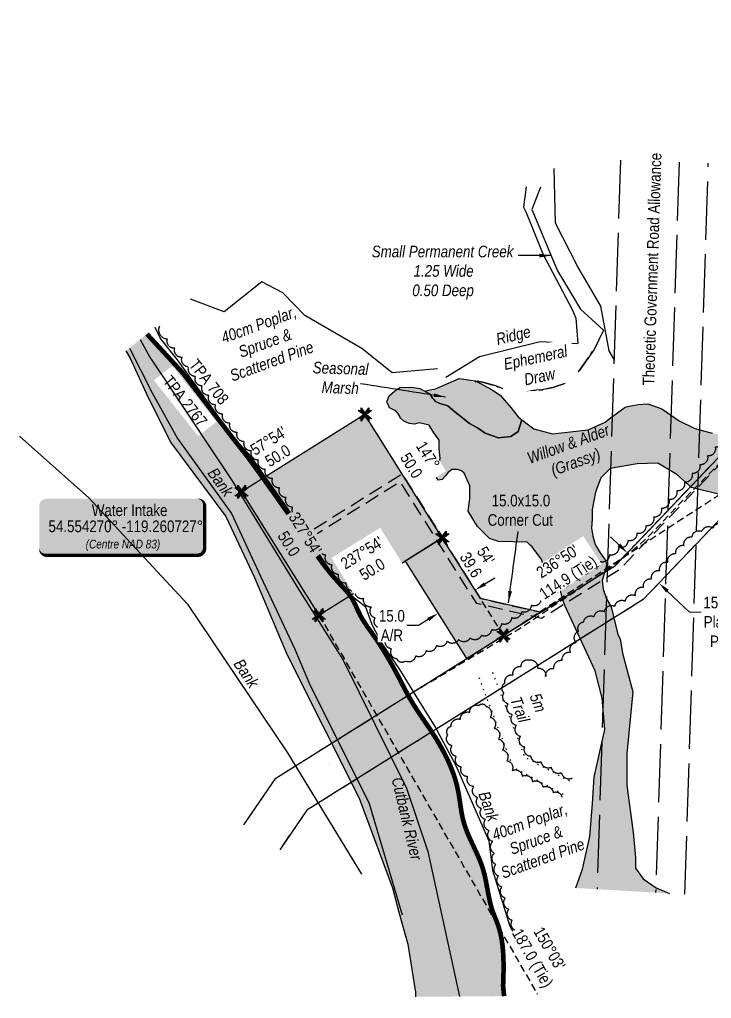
# Model space of a CAD drawing. Extents: x 352980 to 356331, y 6047220 to 6049169.
# Drawn here: x 355153 to 355747, y 6047333 to 6048173 of the extents above; entities that cross this region are included whole.
import ezdxf
from ezdxf.enums import TextEntityAlignment as Align

# ---------------------------------------------------------------- set-up
doc = ezdxf.new("R2010")
doc.units = 0
doc.header["$LTSCALE"] = 5
doc.header["$PDSIZE"] = 0.5
for name, pattern in [('0', [1, 1, 0]), ('CENTERLINEX3', [5, 2.5, -1, 0.5, -1]), ('foc-ACCESSROAD', [3.75, 2.5, -1.25]), ('foc-TIELINE', [1.875, 1.25, -0.625]), ('foc-TOPO', [1, 0.2, -0.8]), ('foc-TOPO-ephemeral', [6.25, 3.125, -0.625, 0.625, -0.625, 0.625, -0.625]), ('foc-TRAV', [1.875, 1.25, -0.625]), ('foc-UNSURVEYED', [12.5, 10, -2.5]), ('PHANTOM', [63.5, 31.75, -6.35, 6.35, -6.35, 6.35, -6.35]), ('UG_PIPE', [1.875, 1.25, -0.625])]:
    doc.linetypes.add(name, pattern=pattern)
doc.layers.get('Defpoints').update_dxf_attribs({"color": 9})
for name, color, linetype in [('AS-PIPE-UG', 44, 'UG_PIPE'), ('C-AR', 13, 'foc-ACCESSROAD'), ('C-RW', 13, 'Continuous'), ('CG-NOTES', 7, 'Continuous'), ('L-BD', 7, 'Continuous'), ('L-BD1', 253, 'Continuous'), ('L-MON', 1, 'Continuous'), ('L-ROAD-T', 7, 'Continuous'), ('L-TIE', 7, 'foc-TIELINE'), ('L-USEC', 7, 'foc-UNSURVEYED'), ('P-PROPOSED', 10, 'Continuous'), ('P-PROPOSED-H', 21, 'Continuous'), ('P-TRAV', 4, 'foc-TRAV'), ('P-TXT', 4, 'Continuous'), ('T-BUSH', 110, '0'), ('T-BUSH-T', 110, 'Continuous'), ('T-CREEK', 160, 'Continuous'), ('T-DRAW', 143, 'foc-TOPO-ephemeral'), ('T-GENERAL', 48, 'foc-TOPO'), ('T-SLOPE', 48, 'Continuous'), ('T-WATER', 160, 'Continuous'), ('T-WATER-H', 133, 'Continuous'), ('T-WATER-T', 170, 'Continuous'), ('WETLAND', 143, 'Continuous'), ('WETLAND-T', 146, 'Continuous')]:
    doc.layers.add(name, color=color, linetype=linetype)
doc.layers.add('AS-TRAPPER BOUNDARY', color=7, linetype='CENTERLINEX3', true_color=0xb85c00, transparency=0.6)
doc.layers.add('AS-TRAPPER-T', color=7, linetype='Continuous', true_color=0xc26100)
doc.layers.add('C-RW-T', color=13, linetype='Continuous', lineweight=9)
doc.layers.add('T-TEXT', color=48, linetype='Continuous', lineweight=18)
doc.layers.add('WETLAND - FEN', color=43, linetype='PHANTOM', transparency=0.6)
doc.layers.add('WETLAND - SWAMP', color=8, linetype='PHANTOM', transparency=0.6)
doc.styles.add('240', font='ARIALN.TTF', dxfattribs={"height": 30})
doc.styles.add('80', font='ARIALN.TTF', dxfattribs={"height": 10})
doc.styles.add('80CG', font='ARIALN.TTF', dxfattribs={"height": 10})
doc.styles.add('80L', font='ARIALN.TTF', dxfattribs={"height": 10})
doc.styles.add('foc-LtypeFont', font='ARIALN.TTF', dxfattribs={"height": 7.35})
doc.linetypes.add('foc-TOPO-flowdirection-NOLINE', pattern='A,0,[">",foc-LtypeFont,S=0.3,R=0,X=0,Y=-0.945],-20,[">",foc-LtypeFont,S=0.3,R=0,X=0,Y=-0.945],0', length=20)
doc.dimstyles.new('Compass 5 000', dxfattribs={"dimscale": 5, "dimtxt": 9, "dimasz": 2, "dimexe": 0.2, "dimexo": 0.0625, "dimgap": 0.5, "dimtad": 0, "dimtih": 1, "dimtoh": 1, "dimzin": 0, "dimdsep": 46, "dimtxsty": '80CG', "dimcen": 0.1, "dimse1": 1, "dimse2": 1, "dimclrd": 256, "dimclrt": 256, "dimaunit": 1, "dimadec": 4, "dimazin": 0, "dimtfac": 0.06, "dimtofl": 0, "dimtmove": 0, "dimatfit": 1, "dimfxl": 0.2, "dimtolj": 1, "dimtzin": 0, "dimlwd": -1, "dimarcsym": 0})

# ---------------------------------------------------------------- blocks, each defined once
blk = doc.blocks.new('TEMP')
h = blk.add_hatch(color=255)
h.dxf.hatch_style = 1
h.paths.add_polyline_path([(0, 0.25), (-0.67, 1.15), (-0.67, 0.67), (-1.15, 0.67), (-0.25, 0), (-1.15, -0.67), (-0.67, -0.67), (-0.67, -1.15), (0, -0.25), (0.67, -1.15), (0.67, -0.67), (1.15, -0.67), (0.25, 0), (1.15, 0.67), (0.67, 0.67), (0.67, 1.15)])
h.paths.add_polyline_path([(0.57, 0.85), (0.57, 0.57), (0.85, 0.57), (0.08, 0), (0.85, -0.57), (0.57, -0.57), (0.57, -0.85), (0, -0.08), (-0.57, -0.85), (-0.57, -0.57), (-0.85, -0.57), (-0.08, 0), (-0.85, 0.57), (-0.57, 0.57), (-0.57, 0.85), (0, 0.08)], flags=16)
h = blk.add_hatch(color=1)
h.dxf.hatch_style = 1
h.paths.add_polyline_path([(0, 0.08), (-0.57, 0.85), (-0.57, 0.57), (-0.85, 0.57), (-0.08, 0), (-0.85, -0.57), (-0.57, -0.57), (-0.57, -0.85), (0, -0.08), (0.57, -0.85), (0.57, -0.57), (0.85, -0.57), (0.08, 0), (0.85, 0.57), (0.57, 0.57), (0.57, 0.85)])
at = {"color": 1}
for p, q in [((-0.08, 0), (0.08, 0)), ((0, 0.08), (0, -0.08))]:
    blk.add_line(p, q, dxfattribs=at)
at = {"color": 255, "flags": 128}
blk.add_lwpolyline([(-0.25, 0), (-1.15, 0.67), (-0.67, 0.67), (-0.67, 1.15), (0, 0.25), (0.67, 1.15), (0.67, 0.67), (1.15, 0.67), (0.25, 0), (1.15, -0.67), (0.67, -0.67), (0.67, -1.15), (0, -0.25), (-0.67, -1.15), (-0.67, -0.67), (-1.15, -0.67)], close=True, dxfattribs=at)
at = {"color": 1, "flags": 128}
blk.add_lwpolyline([(-0.08, 0), (-0.85, 0.57), (-0.57, 0.57), (-0.57, 0.85), (0, 0.08), (0.57, 0.85), (0.57, 0.57), (0.85, 0.57), (0.08, 0), (0.85, -0.57), (0.57, -0.57), (0.57, -0.85), (0, -0.08), (-0.57, -0.85), (-0.57, -0.57), (-0.85, -0.57)], close=True, dxfattribs=at)
blk = doc.blocks.new('Center_Coords')
h = blk.add_hatch(color=255)
edge = h.paths.add_edge_path()
edge.add_line((-63.58, -23.92), (66.42, -23.92))
edge.add_arc((66.42, -17.92), 6, 270, 360)
edge.add_line((72.42, -17.92), (72.42, 18.58))
edge.add_arc((66.42, 18.58), 6, 0, 90)
edge.add_line((66.42, 24.58), (-63.58, 24.58))
edge.add_arc((-63.58, 18.58), 6, 90, 180)
edge.add_line((-69.58, 18.58), (-69.58, -17.92))
edge.add_arc((-63.58, -17.92), 6, 180, 270)
at = {"color": 14, "flags": 128}
blk.add_lwpolyline([(-63.58, -23.92, 3, 3, 0), (66.42, -23.92, 3, 3, 0.414214), (72.42, -17.92, 3, 3, 0), (72.42, 18.58, 3, 0, 0.414214), (66.42, 24.58, 0, 0, 0), (-63.58, 24.58, 0, 0, 0.414214), (-69.58, 18.58, 0, 0, 0), (-69.58, -17.92, 0, 3, 0.414214)], format="xyseb", close=True, dxfattribs=at)
at = {"color": 14, "insert": (-36.45, -10.56), "char_height": 7.5, "attachment_point": 1, "style": '80L'}
blk.add_mtext_dynamic_manual_height_columns('\\pi6.7688;{\\fArial Narrow|b0|i1|c0|p34;(Centre NAD 83)}', width=76.2848, gutter_width=45, heights=[0], dxfattribs=at)
at = {"color": 14, "style": '80'}
for tag, p in [('ENTER_TEXT_001', (-24.42, 9.75)), ('ENTER_COORDS_001', (-61.63, -4.05))]:
    blk.add_attdef(tag, p, '', height=10, dxfattribs=at)
blk = doc.blocks.new('*D451')
at = {"layer": 'C-RW-T', "transparency": 16777216}
for p, q in [((355667.91, 6047722.12), (355660.67, 6047729.03)), ((355709.48, 6047682.42), (355728.58, 6047664.19)), ((355728.58, 6047664.19), (355738.58, 6047664.19))]:
    blk.add_line(p, q, dxfattribs=at)
for points in [[(355669.06, 6047723.33), (355666.76, 6047720.92), (355675.14, 6047715.22)], [(355710.64, 6047683.63), (355708.33, 6047681.22), (355702.25, 6047689.33)]]:
    blk.add_solid(points, dxfattribs=at)
at = {"layer": 'Defpoints', "color": 0, "transparency": 16777216}
for p in [(355684.65, 6047725.17), (355711.76, 6047699.28), (355702.25, 6047689.33)]:
    blk.add_point(p, dxfattribs=at)
at = {"layer": 'C-RW-T', "transparency": 16777216, "insert": (355777.66, 6047664.19), "char_height": 10, "attachment_point": 5, "style": '80CG'}
blk.add_mtext('\\A1;CNRL\\P15.00 P/L R/W\\PPlan 972 0902\\PPLA 960075', dxfattribs=at)
blk = doc.blocks.new('*D484')
at = {"layer": 'Defpoints', "color": 0, "transparency": 16777216}
for p in [(355544.9, 6047682.62), (355512.74, 6047663.34), (355513.14, 6047662.71)]:
    blk.add_point(p, dxfattribs=at)
at = {"layer": 'P-TXT', "transparency": 16777216}
for p, q in [((355552.97, 6047688.57), (355561.44, 6047693.88)), ((355504.27, 6047658.03), (355495.8, 6047652.71)), ((355495.8, 6047652.71), (355485.8, 6047652.71))]:
    blk.add_line(p, q, dxfattribs=at)
for points in [[(355552.09, 6047689.98), (355553.86, 6047687.16), (355544.5, 6047683.26)], [(355503.38, 6047659.44), (355505.16, 6047656.62), (355512.74, 6047663.34)]]:
    blk.add_solid(points, dxfattribs=at)
at = {"layer": 'P-TXT', "transparency": 16777216, "insert": (355473.05, 6047652.71), "char_height": 10, "attachment_point": 5, "style": '80CG', "bg_fill": 3, "box_fill_scale": 1.1, "bg_fill_color": 256, "bg_fill_true_color": 13158600, "bg_fill_transparency": 0}
blk.add_mtext('\\A1;15.0\\PA/R', dxfattribs=at)

msp = doc.modelspace()

# ---------------------------------------------------------------- hatches: boundary and pattern name
at = {"layer": 'P-PROPOSED-H'}
h = msp.add_hatch(color=256, dxfattribs=at)
h.dxf.hatch_style = 1
h.paths.add_polyline_path([(355344.04, 6047767.624), (355410.454, 6047661.727), (355516.351, 6047728.142), (355449.936, 6047834.038)])
h = msp.add_hatch(color=256, dxfattribs=at)
h.dxf.hatch_style = 1
h.paths.add_polyline_path([(355484.592, 6047708.224), (355537.169, 6047624.392), (355600.687, 6047664.226), (355549.01, 6047676.068), (355516.351, 6047728.142)])
at = {"layer": 'T-WATER-H'}
h = msp.add_hatch(color=256, dxfattribs=at)
h.dxf.hatch_style = 1
h.paths.add_polyline_path([(355493.426, 6047333.971), (355569.272, 6047334.559), (355568.452, 6047343.138), (355568.65, 6047349.053), (355568.798, 6047354.956), (355568.849, 6047360.834), (355568.752, 6047366.675), (355568.458, 6047372.467), (355567.918, 6047378.197), (355567.083, 6047383.853), (355565.905, 6047389.423), (355564.333, 6047394.895), (355562.325, 6047400.257), (355560.137, 6047405.583), (355558.319, 6047411.028), (355556.904, 6047416.598), (355555.748, 6047422.248), (355554.709, 6047427.934), (355553.642, 6047433.612), (355552.405, 6047439.238), (355550.854, 6047444.766), (355548.907, 6047450.172), (355546.659, 6047455.484), (355544.233, 6047460.738), (355539.919, 6047469.839), (355537.122, 6047476.525), (355535.218, 6047481.919), (355533.743, 6047487.437), (355532.646, 6047493.068), (355531.764, 6047498.765), (355530.928, 6047504.482), (355529.97, 6047510.173), (355528.734, 6047515.795), (355527.181, 6047521.333), (355525.336, 6047526.786), (355523.226, 6047532.155), (355520.876, 6047537.442), (355518.313, 6047542.646), (355515.564, 6047547.768), (355512.654, 6047552.81), (355509.611, 6047557.771), (355506.46, 6047562.652), (355503.229, 6047567.457), (355499.964, 6047572.213), (355494.625, 6047580.029), (355490.522, 6047586.616), (355487.654, 6047591.588), (355484.911, 6047596.641), (355482.242, 6047601.744), (355479.598, 6047606.866), (355476.928, 6047611.975), (355474.193, 6047617.044), (355471.378, 6047622.066), (355468.477, 6047627.037), (355465.484, 6047631.951), (355462.39, 6047636.804), (355459.189, 6047641.592), (355455.876, 6047646.31), (355450.115, 6047654.343), (355446.313, 6047660.683), (355443.774, 6047665.861), (355441.389, 6047671.12), (355438.694, 6047676.171), (355435.356, 6047680.803), (355431.549, 6047685.135), (355425.135, 6047691.953), (355419.963, 6047698.072), (355416.37, 6047702.575), (355412.89, 6047707.159), (355409.503, 6047711.809), (355406.188, 6047716.509), (355402.924, 6047721.246), (355399.691, 6047726.004), (355396.467, 6047730.77), (355393.234, 6047735.529), (355389.981, 6047740.275), (355386.711, 6047745.009), (355383.425, 6047749.732), (355380.124, 6047754.444), (355376.81, 6047759.147), (355373.484, 6047763.842), (355370.148, 6047768.53), (355366.803, 6047773.212), (355363.45, 6047777.889), (355360.092, 6047782.562), (355356.73, 6047787.231), (355353.364, 6047791.899), (355349.975, 6047796.568), (355335.592, 6047814.86), (355293.327, 6047869.948), (355262.75, 6047903.152), (355244.694, 6047888.676), (355248.277, 6047882.435), (355262.077, 6047852.4), (355282.957, 6047810.17), (355330.415, 6047746.42), (355355.15, 6047694.14), (355382.955, 6047628.16), (355445.077, 6047504.58), (355473.437, 6047427.5), (355479.095, 6047406.585), (355486.865, 6047379.101), (355493.29, 6047337.687)])
at = {"layer": 'WETLAND - FEN'}
h = msp.add_hatch(color=256, dxfattribs=at)
h.dxf.hatch_style = 1
h.paths.add_polyline_path([(355505.919, 6047851.561), (355501.076, 6047854.13), (355504.417, 6047854.897), (355510.393, 6047855.963), (355530.852, 6047864.933), (355544.931, 6047862.991), (355559.011, 6047855.223), (355566.293, 6047850.368), (355575.032, 6047840.172), (355581.344, 6047831.919), (355584.524, 6047829.534), (355581.341, 6047819.318), (355575.232, 6047815.245), (355564.643, 6047814.023), (355553.222, 6047818.135), (355546.433, 6047822.481), (355539.629, 6047826.365), (355533.767, 6047831.052), (355527.14, 6047836.228), (355521.342, 6047841.192), (355520.265, 6047841.885), (355514.259, 6047843.386), (355510.589, 6047845.221), (355509.052, 6047846.951), (355507.92, 6047848.224)])
at = {"layer": 'WETLAND - SWAMP'}
h = msp.add_hatch(color=256, dxfattribs=at)
h.dxf.hatch_style = 1
h.paths.add_polyline_path([(355630.989, 6047427.409), (355636.593, 6047443.521), (355642.868, 6047471.74), (355645.231, 6047500.103), (355646.559, 6047522.677), (355655.734, 6047563.478), (355653.661, 6047590.428), (355647.442, 6047613.924), (355621.704, 6047669.381), (355619.608, 6047675.667), (355615.476, 6047692.429), (355611.079, 6047699.064), (355603.216, 6047701.868), (355601.619, 6047709.248), (355593.516, 6047720.267), (355591.75, 6047721.764), (355589.277, 6047724.353), (355564.428, 6047724.955), (355556.971, 6047727.44), (355546.407, 6047738.005), (355538.639, 6047751.055), (355539.882, 6047761.93), (355539.882, 6047772.805), (355535.195, 6047783.768), (355532.94, 6047785.533), (355529.48, 6047786.686), (355524.538, 6047786.851), (355521.087, 6047783.824), (355518.936, 6047781.414), (355516.135, 6047778.284), (355513.005, 6047777.625), (355511.357, 6047779.602), (355510.698, 6047783.556), (355512.181, 6047787.51), (355513.499, 6047791.629), (355514.458, 6047796.515), (355513.663, 6047804.472), (355513.715, 6047811.984), (355509.017, 6047818.444), (355505.043, 6047824.833), (355496.399, 6047826.827), (355492.347, 6047825.793), (355488.014, 6047826.241), (355483.164, 6047828.35), (355480.212, 6047831.302), (355480.03, 6047831.656), (355478.208, 6047835.204), (355476.139, 6047837.367), (355475.691, 6047837.57), (355470.879, 6047839.754), (355469.55, 6047843.106), (355469.105, 6047843.853), (355468.853, 6047844.858), (355470.651, 6047850.028), (355475.371, 6047854.074), (355479.867, 6047857.22), (355489.981, 6047857.67), (355496.949, 6047856.321), (355505.918, 6047851.561), (355507.92, 6047848.225), (355509.051, 6047846.952), (355510.589, 6047845.222), (355514.259, 6047843.387), (355520.264, 6047841.886), (355521.342, 6047841.193), (355527.139, 6047836.229), (355533.767, 6047831.053), (355539.628, 6047826.365), (355546.432, 6047822.482), (355553.221, 6047818.136), (355564.643, 6047814.024), (355575.232, 6047815.246), (355581.341, 6047819.318), (355584.523, 6047829.534), (355594.937, 6047821.724), (355610.959, 6047817.354), (355641.545, 6047820.753), (355656.11, 6047827.55), (355660.691, 6047831.166), (355665.926, 6047834.906), (355673.419, 6047840.26), (355676.759, 6047841.262), (355684.401, 6047842.611), (355692.717, 6047843.285), (355704.854, 6047839.014), (355719.689, 6047828.675), (355733.174, 6047822.157), (355748.009, 6047818.111), (355762.874, 6047814.72), (355778.706, 6047814.835), (355781.06, 6047814.851), (355781.36, 6047814.854), (355781.199, 6047814.609), (355787.68, 6047803.275), (355781.043, 6047790.185), (355776.367, 6047784.771), (355776.11, 6047776.791), (355776.625, 6047771.642), (355779.593, 6047765.932), (355778.751, 6047758.798), (355760.278, 6047763.813), (355730.278, 6047771.341), (355717.728, 6047782.585), (355701.402, 6047792.335), (355683.489, 6047791.654), (355660.361, 6047787.8), (355652.425, 6047779.637), (355647.89, 6047767.393), (355644.943, 6047752.428), (355644.943, 6047744.265), (355644.489, 6047736.329), (355645.623, 6047729.527), (355647.437, 6047722.497), (355651.745, 6047715.242), (355656.053, 6047709.346), (355657.531, 6047705.283), (355657.053, 6047703.647), (355653.545, 6047691.623), (355654.269, 6047683.946), (355657.351, 6047675.822), (355661.386, 6047668.828), (355667.133, 6047644.988), (355668.956, 6047641.392), (355671, 6047629.13), (355679.917, 6047595.838), (355674.65, 6047542.808), (355674.65, 6047515.764), (355680.093, 6047474.982), (355682.036, 6047453.62), (355682.036, 6047444.298), (355688.638, 6047435.365), (355699.902, 6047427.597), (355711.397, 6047422.743)])

# ---------------------------------------------------------------- linework, layer by layer
at = {"layer": 'AS-PIPE-UG', "flags": 128}
msp.add_lwpolyline([(355902.552, 6048103.338), (355918.85, 6048090.408), (355929.62, 6048080.19), (355936.652, 6048068.505), (355937.597, 6048061.158), (355936.912, 6048053.99), (355934.22, 6048043.9), (355931.165, 6048035.83), (355928.58, 6048028.28), (355923.397, 6048017.608), (355906.707, 6047984.153), (355876.712, 6047930.403), (355866.25, 6047914.035), (355854.227, 6047896.98), (355835.23, 6047874.208), (355787.792, 6047826.305), (355768.937, 6047806.618), (355729.87, 6047767.568), (355694.202, 6047730.168), (355683.017, 6047719.93), (355672.207, 6047711.128), (355658.742, 6047701.16), (355584.35, 6047650.94), (355497.407, 6047599.013)], dxfattribs=at)
at = {"layer": 'AS-TRAPPER BOUNDARY', "const_width": 3.999, "flags": 128}
msp.add_lwpolyline([(355569.339, 6047334.56), (355568.52, 6047343.133), (355568.717, 6047349.048), (355568.866, 6047354.951), (355568.916, 6047360.829), (355568.819, 6047366.67), (355568.525, 6047372.462), (355567.986, 6047378.192), (355567.151, 6047383.848), (355565.972, 6047389.418), (355564.4, 6047394.89), (355562.392, 6047400.252), (355560.204, 6047405.578), (355558.386, 6047411.023), (355556.971, 6047416.593), (355555.816, 6047422.243), (355554.776, 6047427.929), (355553.71, 6047433.607), (355552.473, 6047439.233), (355550.921, 6047444.761), (355548.975, 6047450.167), (355546.727, 6047455.479), (355544.301, 6047460.733), (355541.82, 6047465.966), (355539.408, 6047471.216), (355537.189, 6047476.52), (355535.286, 6047481.914), (355533.81, 6047487.432), (355532.714, 6047493.063), (355531.832, 6047498.76), (355530.995, 6047504.477), (355530.037, 6047510.168), (355528.802, 6047515.79), (355527.249, 6047521.328), (355525.404, 6047526.781), (355523.293, 6047532.15), (355520.944, 6047537.437), (355518.381, 6047542.641), (355515.631, 6047547.763), (355512.722, 6047552.805), (355509.678, 6047557.766), (355506.527, 6047562.647), (355503.296, 6047567.452), (355500.031, 6047572.208), (355496.788, 6047576.957), (355493.622, 6047581.744), (355490.59, 6047586.611), (355487.722, 6047591.583), (355484.978, 6047596.636), (355482.309, 6047601.739), (355479.665, 6047606.861), (355476.996, 6047611.97), (355474.26, 6047617.039), (355471.446, 6047622.061), (355468.545, 6047627.032), (355465.551, 6047631.946), (355462.457, 6047636.799), (355459.256, 6047641.587), (355455.943, 6047646.305), (355452.581, 6047650.993), (355449.336, 6047655.749), (355446.381, 6047660.678), (355443.842, 6047665.856), (355441.456, 6047671.115), (355438.762, 6047676.166), (355435.423, 6047680.798), (355431.616, 6047685.13), (355427.639, 6047689.358), (355423.757, 6047693.658), (355420.031, 6047698.067), (355416.438, 6047702.57), (355412.958, 6047707.154), (355409.571, 6047711.804), (355409.063, 6047712.524)], dxfattribs=at)
at = {"layer": 'C-AR', "flags": 128}
for points in [[(355836.05, 6048173.229), (355914.868, 6048117.701), (355948.287, 6048094.158), (355957.445, 6048089.854), (355855.77, 6047897.149), (355668.1, 6047700.606), (355601.587, 6047658.892), (355545.875, 6047671.658), (355480.237, 6047776.317), (355408.853, 6047731.548)], [(355406.198, 6047735.782), (355481.816, 6047783.207), (355549.01, 6047676.068), (355600.684, 6047664.227), (355664.915, 6047704.51), (355851.674, 6047900.098), (355950.58, 6048087.556), (355945.765, 6048089.819), (355911.989, 6048113.614), (355832.99, 6048169.269)], [(355345.904, 6047481.569), (355373.513, 6047521.756), (355657.959, 6047700.145), (355664.915, 6047704.51), (355735.937, 6047778.89), (355851.674, 6047900.098), (355942.407, 6048072.067), (355976.372, 6048056.104), (355882.395, 6047877.984), (355734.135, 6047722.72), (355688.797, 6047675.237), (355656.511, 6047654.987), (355400.014, 6047494.122), (355376.739, 6047460.246)]]:
    msp.add_lwpolyline(points, dxfattribs=at)
at = {"layer": 'C-RW', "flags": 128}
for points in [[(355345.904, 6047481.569), (355373.513, 6047521.756), (355657.959, 6047700.145), (355664.915, 6047704.51), (355735.937, 6047778.89), (355851.674, 6047900.098), (355942.407, 6048072.067), (355936.939, 6048074.64), (355902.941, 6048090.618), (355892.318, 6048095.611), (355819.712, 6048152.086)], [(356303.675, 6047910.286), (356272.853, 6047916.75), (355976.372, 6048056.104), (355882.395, 6047877.984), (355734.135, 6047722.72), (355688.797, 6047675.237), (355656.511, 6047654.987), (355400.014, 6047494.122), (355376.739, 6047460.246)]]:
    msp.add_lwpolyline(points, dxfattribs=at)
at = {"layer": 'L-TIE', "flags": 128}
for points in [[(355568.927, 6047644.31), (355809.248, 6047801.382)], [(355410.454, 6047661.727), (355597.947, 6047336.164)]]:
    msp.add_lwpolyline(points, dxfattribs=at)
at = {"layer": 'L-USEC', "flags": 128}
for points in [[(355669.257, 6048052.466), (355649.179, 6047426.354)], [(355719.529, 6048050.774), (355699.411, 6047423.439)], [(355724.491, 6047421.984), (355744.629, 6048049.929)]]:
    msp.add_lwpolyline(points, dxfattribs=at)
at = {"layer": 'P-PROPOSED', "flags": 128}
for points in [[(355344.04, 6047767.624), (355410.454, 6047661.727), (355516.351, 6047728.142), (355449.936, 6047834.038)], [(355484.592, 6047708.224), (355537.169, 6047624.392), (355600.687, 6047664.226), (355549.01, 6047676.068), (355516.351, 6047728.142)]]:
    msp.add_lwpolyline(points, close=True, dxfattribs=at)
at = {"layer": 'P-TRAV', "flags": 128}
msp.add_lwpolyline([(355568.927, 6047644.31), (355549.01, 6047676.068)], dxfattribs=at)
at = {"layer": 'T-BUSH', "flags": 128}
for points in [[(355836.645, 6048119.346, -0.5205671), (355845.444, 6048114.599, -0.5205671), (355854.244, 6048109.851, -0.5205671), (355862.683, 6048109.804, -0.5205671), (355870.968, 6048109.517, -0.5205671), (355879.497, 6048104.299, -0.5205671), (355887.837, 6048099.057, -0.5205671), (355880.878, 6048091.949, -0.5205671), (355887.355, 6048084.332, -0.5205671), (355893.833, 6048076.716, -0.5205671), (355900.31, 6048069.099, -0.5205671), (355905.849, 6048060.955, -0.5205671), (355908.99, 6048051.462, -0.5205671), (355912.131, 6048041.97, -0.5205671), (355909.445, 6048032.925, -0.5205671), (355904.89, 6048024.024, -0.5205671), (355900.335, 6048015.124, -0.5205671), (355895.78, 6048006.223, -0.5205671), (355891.225, 6047997.322, -0.5205671), (355886.67, 6047988.421, -0.5205671), (355882.115, 6047979.521, -0.5205671), (355877.695, 6047970.552, -0.5205671), (355873.284, 6047961.579, -0.5205671), (355868.872, 6047952.606, -0.5205671), (355864.461, 6047943.633, -0.5205671), (355860.05, 6047934.66, -0.5205671), (355855.639, 6047925.687, -0.5205671), (355851.227, 6047916.714, -0.5205671), (355845.288, 6047908.715, -0.5205671), (355839.022, 6047900.923, -0.5205671), (355832.755, 6047893.132, -0.5205671), (355826.489, 6047885.341, -0.5205671), (355820.222, 6047877.55, -0.5205671), (355813.955, 6047869.759, -0.5205671), (355807.48, 6047862.157, -0.5205671), (355800.33, 6047855.168, -0.5205671), (355793.18, 6047848.178, -0.5205671), (355786.031, 6047841.188, -0.5205671), (355778.881, 6047834.199, -0.5205671), (355771.732, 6047827.209, -0.5205671), (355764.582, 6047820.219, -0.5205671), (355757.432, 6047813.229, -0.5205671), (355750.579, 6047805.959, -0.5205671), (355743.968, 6047798.457, -0.5205671), (355737.358, 6047790.955, -0.5205671), (355730.748, 6047783.454, -0.5205671), (355724.137, 6047775.952, -0.5205671), (355717.527, 6047768.45, -0.5205671), (355710.917, 6047760.948, -0.5205671), (355704.306, 6047753.447, -0.5205671), (355697.696, 6047745.945, -0.5205671), (355691.086, 6047738.443, -0.5205671), (355683.439, 6047732.042, -0.5205671), (355675.553, 6047725.895, -0.5205671), (355667.667, 6047719.748, -0.5205671), (355659.781, 6047713.601, -0.5205671), (355651.768, 6047707.635, -0.5205671), (355643.331, 6047702.27, -0.5205671), (355634.893, 6047696.906, -0.5205671), (355626.455, 6047691.542, -0.5205671), (355618.017, 6047686.177, -0.5205671), (355609.579, 6047680.813, -0.5205671), (355601.142, 6047675.449, -0.5205671), (355592.704, 6047670.084, -0.5205671), (355584.266, 6047664.72, -0.5205671), (355575.786, 6047659.425, -0.5205671), (355567.154, 6047654.379, -0.5205671), (355558.522, 6047649.334, -0.5205671), (355549.89, 6047644.288, -0.5205671), (355540.254, 6047642.15, -0.5205671), (355530.347, 6047640.799, -0.5205671), (355520.44, 6047639.448, -0.5205671), (355511.274, 6047635.709, -0.5205671), (355502.342, 6047631.216, -0.5205671), (355493.41, 6047626.722, -0.5205671), (355484.478, 6047622.229, -0.5205671), (355477.512, 6047624.063, -0.5205671), (355472.698, 6047632.826, -0.5205671), (355467.884, 6047641.59, -0.5205671), (355462.963, 6047650.291, -0.5205671), (355458.699, 6047659.263, -0.5205671), (355455.486, 6047668.732, -0.5205671), (355448.869, 6047675.924, -0.5205671), (355441.346, 6047682.509, -0.5205671), (355433.922, 6047689.203, -0.5205671), (355427.336, 6047696.663, -0.5205671), (355421.667, 6047704.899, -0.5205671), (355416.258, 6047713.307, -0.1366503), (355413.135, 6047714.29, -0.1366503)], [(355627.672, 6047521.587, -0.5205671), (355618.863, 6047526.314, -0.5205671), (355610.054, 6047531.04, -0.5205671), (355601.245, 6047535.766, -0.5205671), (355592.436, 6047540.493, -0.5205671), (355587.031, 6047548.208, -0.5205671), (355583.481, 6047557.553, -0.5205671), (355579.931, 6047566.898, -0.5205671), (355576.381, 6047576.243, -0.5205671), (355572.831, 6047585.589, -0.5205671), (355569.282, 6047594.934, -0.5205671), (355570.078, 6047603.372, -0.5205671), (355577.071, 6047610.515, -0.5205671), (355584.064, 6047617.659, -0.5205671), (355591.059, 6047623.154, -0.5205671), (355598.074, 6047616.031, -0.5205671), (355605.088, 6047608.909, -0.5205671), (355612.203, 6047615.848, -0.5205671), (355619.319, 6047622.87, -0.5205671), (355626.435, 6047629.891, -0.5205671), (355631.3, 6047638.125, -0.5205671), (355633.247, 6047647.93, -0.5205671), (355637.653, 6047655.862, -0.5205671), (355646.591, 6047660.34, -0.5205671), (355655.528, 6047664.818, -0.5205671), (355664.466, 6047669.297, -0.5205671), (355673.403, 6047673.775, -0.5205671), (355682.101, 6047678.58, -0.5205671), (355689.054, 6047685.763, -0.5205671), (355696.007, 6047692.945, -0.5205671), (355702.96, 6047700.128, -0.5205671), (355709.913, 6047707.311, -0.5205671), (355716.866, 6047714.493, -0.5205671), (355723.819, 6047721.676, -0.5205671), (355730.772, 6047728.859, -0.5205671), (355739.093, 6047733.735, -0.5205671), (355748.73, 6047736.395, -0.5205671), (355758.017, 6047739.545, -0.5205671), (355763.684, 6047747.78, -0.5205671), (355769.352, 6047756.015, -0.5205671), (355775.02, 6047764.25, -0.5205671), (355780.687, 6047772.485, -0.5205671), (355786.355, 6047780.72, -0.5205671), (355792.255, 6047788.778, -0.5205671), (355798.653, 6047796.46, -0.5205671), (355805.05, 6047804.141, -0.5205671), (355811.448, 6047811.822, -0.5205671), (355817.846, 6047819.503, -0.5205671), (355824.244, 6047827.185, -0.5205671), (355830.642, 6047834.866, -0.5205671), (355837.04, 6047842.547, -0.5205671), (355843.438, 6047850.228, -0.5205671), (355849.835, 6047857.91, -0.5205671), (355856.233, 6047865.591, -0.5205671), (355862.631, 6047873.272, -0.5205671), (355869.035, 6047880.949, -0.5205671), (355875.497, 6047888.576, -0.5205671), (355881.96, 6047896.203, -0.5205671), (355888.422, 6047903.83, -0.5205671), (355894.885, 6047911.457, -0.5205671), (355901.347, 6047919.084, -0.5205671), (355907.607, 6047926.845, -0.5205671), (355912.109, 6047935.771, -0.5205671), (355916.611, 6047944.696, -0.5205671), (355921.152, 6047953.601, -0.5205671), (355926.143, 6047962.262, -0.5205671), (355931.134, 6047970.924, -0.5205671), (355936.125, 6047979.586, -0.5205671), (355941.116, 6047988.247, -0.5205671), (355946.108, 6047996.909, -0.5205671), (355951.099, 6048005.57, -0.5205671), (355956.09, 6048014.232, -0.5205671), (355961.081, 6048022.893, -0.5205671), (355966.627, 6048031.182, -0.5205671), (355972.963, 6048038.671, -0.5205671), (355982.96, 6048038.73, -0.5205671), (355992.956, 6048038.789, -0.5205671), (356002.934, 6048038.729, -0.5205671), (356012.424, 6048035.586, -0.5205671), (356021.913, 6048032.442, -0.5205671), (356031.321, 6048029.097, -0.5205671), (356040.293, 6048024.69, -0.5205671), (356049.266, 6048020.283, -0.5205671), (356058.239, 6048015.876, -0.5205671), (356067.212, 6048011.469, -0.5205671), (356076.185, 6048007.062, -0.5205671), (356085.158, 6048002.655, -0.5205671), (356094.131, 6047998.248, -0.5205671), (356103.104, 6047993.841, -0.5205671), (356112.076, 6047989.434, -0.5205671), (356121.049, 6047985.027, -0.5205671), (356130.022, 6047980.62, -0.5205671), (356138.995, 6047976.213, -0.5205671), (356147.968, 6047971.806, -0.5205671), (356156.941, 6047967.399, -0.5205671), (356165.914, 6047962.992, -0.5205671), (356174.887, 6047958.584, -0.5205671), (356183.859, 6047954.177, -0.5205671), (356192.832, 6047949.77, -0.5205671), (356201.805, 6047945.363, -0.5205671), (356210.778, 6047940.956, -0.5205671), (356219.751, 6047936.549, -0.5205671), (356228.724, 6047932.142, -0.5205671), (356237.697, 6047927.735, -0.5205671), (356246.67, 6047923.328, -0.5205671), (356255.642, 6047918.921, -0.5205671), (356264.615, 6047914.514, -0.5205671), (356274.097, 6047911.567, -0.5205671), (356283.866, 6047909.447, -0.5205671), (356293.636, 6047907.328, -0.4644329), (356302.889, 6047906.181, -0.4644329)], [(355387.822, 6047750.152, -0.1808877), (355387.84, 6047754.428, -0.5205671), (355382.212, 6047762.692, -0.5205671), (355376.585, 6047770.957, -0.5205671), (355370.602, 6047778.966, -0.5205671), (355364.543, 6047786.92, -0.5205671), (355358.485, 6047794.874, -0.5205671), (355352.426, 6047802.827, -0.5205671), (355346.367, 6047810.781, -0.5205671), (355340.209, 6047818.658, -0.5205671), (355334.043, 6047826.53, -0.5205671), (355327.878, 6047834.401, -0.5205671), (355321.712, 6047842.272, -0.5205671), (355315.917, 6047850.418, -0.5205671), (355310.173, 6047858.603, -0.5205671), (355304.429, 6047866.787, -0.5205671), (355298.686, 6047874.971, -0.5205671), (355292.942, 6047883.155, -0.5205671), (355286.681, 6047890.946, -0.5205671), (355280.323, 6047898.663, -0.5205671), (355273.814, 6047910.169)], [(355599.906, 6047355.612, -0.5205671), (355595.25, 6047364.458, -0.5205671), (355590.332, 6047373.161, -0.5205671), (355585.368, 6047381.838, -0.5205671), (355580.404, 6047390.515, -0.5205671), (355576.284, 6047399.559, -0.5205671), (355573.332, 6047409.11, -0.5205671), (355570.38, 6047418.661, -0.5205671), (355567.428, 6047428.212, -0.5205671), (355564.476, 6047437.763, -0.5205671), (355562.265, 6047447.475, -0.5205671), (355560.985, 6047457.389, -0.5205671), (355559.706, 6047467.304, -0.5205671), (355556.617, 6047476.789, -0.5205671), (355553.303, 6047486.22, -0.5205671), (355549.988, 6047495.651, -0.5205671), (355546.673, 6047505.082, -0.5205671), (355543.358, 6047514.513, -0.5205671), (355538.162, 6047523.001, -0.5205671), (355532.582, 6047531.295, -0.5205671), (355528.332, 6047540.29, -0.5205671), (355524.642, 6047549.581, -0.5205671), (355520.952, 6047558.872, -0.5205671), (355523.842, 6047566.303, -0.5205671), (355531.848, 6047572.29, -0.5205671), (355539.854, 6047578.276, -0.5205671), (355547.86, 6047584.262, -0.5205671), (355553.876, 6047583.402, -0.5205671), (355557.426, 6047574.056, -0.5205671), (355560.976, 6047564.711, -0.5205671), (355564.526, 6047555.366, -0.5205671), (355568.076, 6047546.021, -0.5205671), (355571.625, 6047536.676, -0.5205671), (355576.188, 6047528.22, -0.5205671), (355584.997, 6047523.494, -0.5205671), (355593.806, 6047518.767, -0.5205671), (355602.615, 6047514.041, -0.5205671), (355611.424, 6047509.315, -0.5205671), (355618.927, 6047505.289, -0.5205671)]]:
    msp.add_lwpolyline(points, format="xyb", dxfattribs=at)
at = {"layer": 'T-CREEK', "flags": 128}
for points in [[(355600.662, 6048029.29), (355593.312, 6048010.228), (355615.347, 6047957.44), (355634.962, 6047924.488), (355654.632, 6047906.43), (355646.612, 6047889.988)], [(355569.272, 6047334.559), (355568.452, 6047343.138), (355568.65, 6047349.053), (355568.798, 6047354.956), (355568.849, 6047360.834), (355568.752, 6047366.675), (355568.458, 6047372.467), (355567.918, 6047378.197), (355567.083, 6047383.853), (355565.905, 6047389.423), (355564.333, 6047394.895), (355562.325, 6047400.257), (355560.137, 6047405.583), (355558.319, 6047411.028), (355556.904, 6047416.598), (355555.748, 6047422.248), (355554.709, 6047427.934), (355553.642, 6047433.612), (355552.405, 6047439.238), (355550.854, 6047444.766), (355548.907, 6047450.172), (355546.659, 6047455.484), (355544.233, 6047460.738), (355541.752, 6047465.971), (355539.341, 6047471.221), (355537.122, 6047476.525), (355535.218, 6047481.919), (355533.743, 6047487.437), (355532.646, 6047493.068), (355531.764, 6047498.765), (355530.928, 6047504.482), (355529.97, 6047510.173), (355528.734, 6047515.795), (355527.181, 6047521.333), (355525.336, 6047526.786), (355523.226, 6047532.155), (355520.876, 6047537.442), (355518.313, 6047542.646), (355515.564, 6047547.768), (355512.654, 6047552.81), (355509.611, 6047557.771), (355506.46, 6047562.652), (355503.229, 6047567.457), (355499.964, 6047572.213), (355496.72, 6047576.962), (355493.554, 6047581.749), (355490.522, 6047586.616), (355487.654, 6047591.588), (355484.911, 6047596.641), (355482.242, 6047601.744), (355479.598, 6047606.866), (355476.928, 6047611.975), (355474.193, 6047617.044), (355471.378, 6047622.066), (355468.477, 6047627.037), (355465.484, 6047631.951), (355462.39, 6047636.804), (355459.189, 6047641.592), (355455.876, 6047646.31), (355452.514, 6047650.998), (355449.269, 6047655.754), (355446.313, 6047660.683), (355443.774, 6047665.861), (355441.389, 6047671.12), (355438.694, 6047676.171), (355435.356, 6047680.803), (355431.549, 6047685.135), (355427.571, 6047689.363), (355423.69, 6047693.663), (355419.963, 6047698.072), (355416.37, 6047702.575), (355412.89, 6047707.159), (355409.503, 6047711.809), (355409.018, 6047712.496)], [(355418.791, 6047533.986), (355418.791, 6047533.986), (355418.791, 6047533.986)]]:
    msp.add_lwpolyline(points, dxfattribs=at)
at = {"layer": 'T-CREEK', "linetype": 'foc-TOPO-flowdirection-NOLINE', "flags": 128}
msp.add_lwpolyline([(355600.662, 6048029.29), (355593.312, 6048010.228), (355615.347, 6047957.44), (355634.962, 6047924.488), (355654.632, 6047906.43), (355646.612, 6047889.988)], dxfattribs=at)
at = {"layer": 'T-DRAW', "flags": 128}
msp.add_lwpolyline([(355544.563, 6047861.967), (355546.537, 6047862.664), (355551.883, 6047861.575), (355562.182, 6047858.564), (355571.297, 6047854.918), (355588.43, 6047854.505), (355601.628, 6047855.181), (355611.181, 6047857.256), (355620.7, 6047860.53), (355626.292, 6047864.595), (355633.907, 6047871.42), (355646.612, 6047889.988)], dxfattribs=at)
at = {"layer": 'T-DRAW', "linetype": 'foc-TOPO-flowdirection-NOLINE', "flags": 128}
msp.add_lwpolyline([(355646.612, 6047889.988), (355633.907, 6047871.42), (355626.292, 6047864.595), (355620.7, 6047860.53), (355611.181, 6047857.256), (355601.628, 6047855.181), (355588.43, 6047854.505), (355571.297, 6047854.918), (355562.182, 6047858.564), (355551.883, 6047861.575), (355546.537, 6047862.664), (355544.563, 6047861.967)], dxfattribs=at)
at = {"layer": 'T-GENERAL', "flags": 128}
for points in [[(355547.78, 6047607.896), (355576.897, 6047531.243), (355620.345, 6047507.931)], [(355559.464, 6047612.334), (355586.922, 6047540.048), (355626.254, 6047518.945)]]:
    msp.add_lwpolyline(points, dxfattribs=at)
at = {"layer": 'T-SLOPE', "flags": 128}
for points in [[(355664.507, 6047880.408), (355659.585, 6047888.703), (355652.305, 6047927.11), (355632.29, 6047961.49), (355613.417, 6047998.255), (355612.265, 6048045.28)], [(355588.392, 6048029.64), (355585.92, 6048012.248), (355588.455, 6048007.52), (355602.54, 6047972.055), (355627.942, 6047923.608), (355630.9, 6047916.928), (355632.55, 6047895.043)], [(355519.357, 6047866.035), (355548.28, 6047883.948), (355600.445, 6047896.633), (355632.48, 6047895.048)], [(355597.16, 6047354.223), (355591.837, 6047364.335), (355574.66, 6047394.358), (355559.797, 6047442.458), (355556.537, 6047467.718), (355528.17, 6047532.35), (355509.325, 6047567.61), (355498.842, 6047584.36), (355479.872, 6047614.995), (355464.667, 6047637.51), (355459.295, 6047647.338), (355456.215, 6047653.388), (355450.825, 6047668.5), (355441.645, 6047675.855), (355426.977, 6047689.978), (355410.989, 6047713.732)]]:
    msp.add_lwpolyline(points, dxfattribs=at)
at = {"layer": 'WETLAND'}
msp.add_lwpolyline([(355505.919, 6047851.561), (355501.076, 6047854.13), (355504.417, 6047854.897), (355510.393, 6047855.963), (355530.852, 6047864.933), (355544.931, 6047862.991), (355559.011, 6047855.223), (355566.293, 6047850.368), (355575.032, 6047840.172), (355581.344, 6047831.919), (355584.524, 6047829.534), (355581.341, 6047819.318), (355575.232, 6047815.245), (355564.643, 6047814.023), (355553.222, 6047818.135), (355546.433, 6047822.481), (355539.629, 6047826.365), (355533.767, 6047831.052), (355527.14, 6047836.228), (355521.342, 6047841.192), (355520.265, 6047841.885), (355514.259, 6047843.386), (355510.589, 6047845.221), (355509.052, 6047846.951), (355507.92, 6047848.224), (355505.919, 6047851.561)], close=True, dxfattribs=at)
for points in [[(355630.989, 6047427.409), (355636.593, 6047443.521), (355642.868, 6047471.74), (355645.231, 6047500.103), (355646.559, 6047522.677), (355655.734, 6047563.478), (355653.661, 6047590.428), (355647.442, 6047613.924), (355621.704, 6047669.381), (355619.608, 6047675.667), (355615.476, 6047692.429), (355611.079, 6047699.064), (355603.216, 6047701.868), (355601.619, 6047709.248), (355593.516, 6047720.267), (355591.75, 6047721.764), (355589.277, 6047724.353), (355564.428, 6047724.955), (355556.971, 6047727.44), (355546.407, 6047738.005), (355538.639, 6047751.055), (355539.882, 6047761.93), (355539.882, 6047772.805), (355535.195, 6047783.768), (355532.94, 6047785.533), (355529.48, 6047786.686), (355524.538, 6047786.851), (355521.087, 6047783.824), (355518.936, 6047781.414), (355516.135, 6047778.284), (355513.005, 6047777.625), (355511.357, 6047779.602), (355510.698, 6047783.556), (355512.181, 6047787.51), (355513.499, 6047791.629), (355514.458, 6047796.515), (355513.663, 6047804.472), (355513.715, 6047811.984), (355509.017, 6047818.444), (355505.043, 6047824.833), (355496.399, 6047826.827), (355492.347, 6047825.793), (355488.014, 6047826.241), (355483.164, 6047828.35), (355480.212, 6047831.302), (355480.03, 6047831.656), (355478.208, 6047835.204), (355476.139, 6047837.367), (355475.691, 6047837.57), (355470.879, 6047839.754), (355469.55, 6047843.106), (355469.105, 6047843.853), (355468.853, 6047844.858), (355470.651, 6047850.028), (355475.371, 6047854.074), (355479.867, 6047857.22), (355489.981, 6047857.67), (355496.949, 6047856.321), (355505.918, 6047851.561), (355507.92, 6047848.225), (355509.051, 6047846.952), (355510.589, 6047845.222), (355514.259, 6047843.387), (355520.264, 6047841.886), (355521.342, 6047841.193), (355527.139, 6047836.229), (355533.767, 6047831.053), (355539.628, 6047826.365), (355546.432, 6047822.482), (355553.221, 6047818.136), (355564.643, 6047814.024), (355575.232, 6047815.246), (355581.341, 6047819.318), (355584.523, 6047829.534), (355594.937, 6047821.724), (355610.959, 6047817.354), (355641.545, 6047820.753), (355656.11, 6047827.55), (355660.691, 6047831.166), (355665.926, 6047834.906), (355673.419, 6047840.26), (355676.759, 6047841.262), (355684.401, 6047842.611), (355692.717, 6047843.285), (355704.854, 6047839.014), (355719.689, 6047828.675), (355733.174, 6047822.157), (355748.009, 6047818.111)], [(355760.278, 6047763.813), (355730.278, 6047771.341), (355717.728, 6047782.585), (355701.402, 6047792.335), (355683.489, 6047791.654), (355660.361, 6047787.8), (355652.425, 6047779.637), (355647.89, 6047767.393), (355644.943, 6047752.428), (355644.943, 6047744.265), (355644.489, 6047736.329), (355645.623, 6047729.527), (355647.437, 6047722.497), (355651.745, 6047715.242), (355656.053, 6047709.346), (355657.531, 6047705.283), (355657.053, 6047703.647), (355653.545, 6047691.623), (355654.269, 6047683.946), (355657.351, 6047675.822), (355661.386, 6047668.828), (355667.133, 6047644.988), (355668.956, 6047641.392), (355671, 6047629.13), (355679.917, 6047595.838), (355674.65, 6047542.808), (355674.65, 6047515.764), (355680.093, 6047474.982), (355682.036, 6047453.62), (355682.036, 6047444.298), (355688.638, 6047435.365), (355699.902, 6047427.597), (355711.397, 6047422.743)]]:
    msp.add_lwpolyline(points, dxfattribs=at)

# ---------------------------------------------------------------- block references
at = {"layer": 'CG-NOTES', "color": 3, "xscale": 0.99967324, "yscale": 0.99967324, "zscale": 0.99967324}
msp.add_blockref('Center_Coords', (355239.9, 6047737.08), dxfattribs=at).add_auto_attribs({'ENTER_COORDS_001': '54.554270° -119.260727°', 'ENTER_TEXT_001': 'Water Intake'})
at = {"layer": 'L-MON', "xscale": 4.998366200000011, "yscale": 4.998366200000011, "zscale": 4.998366200000011}
for p in [(355449.936, 6047834.038), (355344.04, 6047767.624), (355516.351, 6047728.142), (355410.454, 6047661.727)]:
    msp.add_blockref('TEMP', p, dxfattribs=at)

# ---------------------------------------------------------------- texts
at = {"layer": 'L-BD1', "style": '80L'}
for s, rotation, p in [("57°54'", 31.8174, (355367.173, 6047811.49)), ('50.0', 31.8174, (355375.078, 6047798.748)), ("54'", 301.8174, (355553.646, 6047712.89)), ('39.6', 301.8174, (355540.943, 6047704.923))]:
    msp.add_text(s, height=9.9967, rotation=rotation, dxfattribs=at).set_placement(p, align=Align.MIDDLE)
at = {"layer": 'L-BD1', "insert": (355403.009, 6047734.596), "char_height": 9.99673, "width": 37.16511, "attachment_point": 2, "rotation": 302.0945, "style": '80L'}
msp.add_mtext("327°54' 50.0", dxfattribs=at)
at = {"layer": 'L-ROAD-T', "style": '80L'}
msp.add_text('Theoretic Government Road Allowance', height=9.99677, rotation=88.197395, dxfattribs=at).set_placement((355696.338, 6047958.89), align=Align.MIDDLE_CENTER)
at = {"layer": 'P-TXT', "insert": (355554.915, 6047765.152), "char_height": 10, "attachment_point": 1, "style": '80L'}
msp.add_mtext_dynamic_manual_height_columns('\\pi3.7574;15.0x15.0\\P\\pi0.32285;Corner Cut', width=56.04816, gutter_width=50, heights=[0], dxfattribs=at)
at = {"layer": 'T-BUSH-T', "char_height": 9.99863, "attachment_point": 1, "rotation": 20, "style": '80L'}
for s, width, insert in [('\\pi0.77127;{\\fArial Narrow|b0|i1|c0|p34;Willow & Alder\\P\\pi16.325;(Grassy)}', 74.92947, (355587.344, 6047800.618)), ('\\pi20.181;{\\fArial Narrow|b0|i1|c0|p34;40cm Poplar,\\P\\pi30.019;Spruce &\\P\\pi16.061;Scattered Pine}', 106.16412, (355538.934, 6047470.575))]:
    msp.add_mtext_dynamic_manual_height_columns(s, width=width, gutter_width=50, heights=[0], dxfattribs=dict(at, insert=insert))
at = {"layer": 'T-TEXT', "char_height": 9.99863, "attachment_point": 1, "style": '80L'}
for s, width, insert, rotation in [('\\pi8.0977;{\\fArial Narrow|b0|i1|c0|p34;Ridge}', 45.27735, (355553.7, 6047901.503), 13.667383), ('\\pi0.30078;{\\fArial Narrow|b0|i1|c0|p34;Bank}', 26.81896, (355322.237, 6047789.715), 305.691238), ('\\pi0.30078;{\\fArial Narrow|b0|i1|c0|p34;Bank}', 26.81896, (355344.791, 6047625.61), 303.841664), ('\\pi15.177;{\\fArial Narrow|b0|i1|c0|p34;5m\\P\\pi11.975;Trail}', 45.27735, (355595.037, 6047609.934), 290.799328), ('\\pi0.30078;{\\fArial Narrow|b0|i1|c0|p34;Bank}', 26.81896, (355556.432, 6047511.819), 289.365952)]:
    msp.add_mtext_dynamic_manual_height_columns(s, width=width, gutter_width=50, heights=[0], dxfattribs=dict(at, insert=insert, rotation=rotation))
at = {"layer": 'T-WATER-T', "insert": (355455.312, 6047979.035), "char_height": 9.99863, "attachment_point": 1, "style": '80L'}
msp.add_mtext_dynamic_manual_height_columns('\\pi0.4642;{\\fArial Narrow|b0|i1|c0|p34;Small Permanent Creek\\P\\pi36.36;1.25 Wide\\P\\pi35.255;0.50 Deep}', width=122.3101, gutter_width=50, heights=[0], dxfattribs=at)
at = {"layer": 'T-WATER-T', "insert": (355482.428, 6047523.413), "char_height": 10, "attachment_point": 1, "rotation": 283.45592, "style": '80L'}
msp.add_mtext_dynamic_manual_height_columns('{\\fArial Narrow|b0|i1|c0|p34;Cutbank River}', width=73.67435, gutter_width=50, heights=[0], dxfattribs=at)
at = {"layer": 'WETLAND-T', "insert": (355404.848, 6047879.5), "char_height": 9.99863, "attachment_point": 1, "rotation": 358.142436, "style": '80L'}
msp.add_mtext_dynamic_manual_height_columns('\\pi0.46371;{\\fArial Narrow|b0|i1|c0|p34;Seasonal \\P\\pi8.689;Marsh}', width=48.36292, gutter_width=50, heights=[0], dxfattribs=at)

# ---------------------------------------------------------------- dimensions: what is measured, and where the dimension line sits
at = {"layer": 'C-RW-T'}
dim = msp.add_linear_dim(base=(355702.252, 6047689.328), p1=(355684.645, 6047725.173), p2=(355711.758, 6047699.284), angle=316.323627, text='CNRL\\P15.00 P/L R/W\\PPlan 972 0902\\PPLA 960075', dimstyle='Compass 5 000', dxfattribs=at)
dim.commit()
dim.dimension.update_dxf_attribs({"geometry": '*D451', "text_midpoint": (355777.665, 6047664.19), "dimtype": 161})

# ---------------------------------------------------------------- leaders
at = {"layer": 'P-TXT', "path_type": 1}
msp.add_leader([(355573.145, 6047672.363), (355581.4, 6047733.477)], dimstyle='Compass 5 000', override={"dimgap": 0.5, "dimtad": 0}, dxfattribs=at)
at = {"layer": 'T-WATER-T', "path_type": 1}
msp.add_leader([(355609.573, 6047970.531), (355581.359, 6047970.531)], dimstyle='Compass 5 000', override={"dimgap": 0.5, "dimtad": 0}, dxfattribs=at)
at = {"layer": 'WETLAND-T', "path_type": 1}
msp.add_leader([(355519.036, 6047849.041), (355446.157, 6047860.529)], dimstyle='Compass 5 000', override={"dimgap": 0.5, "dimtad": 0}, dxfattribs=at)

# ---------------------------------------------------------------- next in the draw order: texts
at = {"layer": 'AS-TRAPPER-T', "insert": (355295.566, 6047845.575), "char_height": 10.0033, "attachment_point": 5, "rotation": 308.30313, "style": '240', "bg_fill": 2}
msp.add_mtext_dynamic_manual_height_columns('TPA 2767', width=51.24919, gutter_width=45.015, heights=[0], dxfattribs=at)
at = {"layer": 'L-BD', "char_height": 9.99673, "attachment_point": 2, "style": '80L', "bg_fill": 3, "box_fill_scale": 1.1, "bg_fill_color": 256, "bg_fill_transparency": 0}
for s, insert, width, rotation in [("236°50' 114.9 (Tie)", (355612.452, 6047712.183), 58.74063, 33.1684), ("150°03'\\P187.0 (Tie)", (355612.711, 6047378.071), 54.78196, 299.9378)]:
    msp.add_mtext(s, dxfattribs=dict(at, insert=insert, width=width, rotation=rotation))
at = {"layer": 'T-WATER-T', "insert": (355567.836, 6047881.92), "char_height": 9.99863, "attachment_point": 1, "rotation": 12.251555, "style": '80L', "bg_fill": 2}
msp.add_mtext_dynamic_manual_height_columns('\\pi0.33006;{\\fArial Narrow|b0|i1|c0|p34;Ephemeral \\P\\pi14.595;Draw}', width=55.97995, gutter_width=50, heights=[0], dxfattribs=at)

# ---------------------------------------------------------------- next in the draw order: linework, layer by layer
at = {"layer": 'T-SLOPE', "flags": 128}
msp.add_lwpolyline([(355153.479, 6047815.544), (355212.89, 6047762.495), (355297.737, 6047671.24), (355383.405, 6047543.473), (355446.955, 6047439.258)], dxfattribs=at)

# ---------------------------------------------------------------- next in the draw order: texts
at = {"layer": 'AS-TRAPPER-T', "insert": (355316.019, 6047862.103), "char_height": 10.0033, "attachment_point": 5, "rotation": 308.30313, "style": '240', "bg_fill": 3, "box_fill_scale": 1.1, "bg_fill_color": 256, "bg_fill_transparency": 0}
msp.add_mtext_dynamic_manual_height_columns('TPA 708', width=44.18763, gutter_width=45.015, heights=[0], dxfattribs=at)

# ---------------------------------------------------------------- next in the draw order: linework, layer by layer
at = {"layer": 'AS-TRAPPER BOUNDARY', "const_width": 3.999, "flags": 128}
msp.add_lwpolyline([(355384.22, 6047748.68), (355383.492, 6047749.727), (355380.191, 6047754.439), (355376.877, 6047759.142), (355373.551, 6047763.837), (355370.215, 6047768.525), (355366.87, 6047773.207), (355363.518, 6047777.884), (355360.16, 6047782.557), (355356.797, 6047787.226), (355353.432, 6047791.894), (355350.042, 6047796.563), (355335.66, 6047814.855), (355293.395, 6047869.943), (355262.786, 6047903.181)], dxfattribs=at)
at = {"layer": 'T-CREEK', "flags": 128}
for points in [[(355384.176, 6047748.652), (355383.425, 6047749.732), (355380.124, 6047754.444), (355376.81, 6047759.147), (355373.484, 6047763.842), (355370.148, 6047768.53), (355366.803, 6047773.212), (355363.45, 6047777.889), (355360.092, 6047782.562), (355356.73, 6047787.231), (355353.364, 6047791.899), (355349.975, 6047796.568), (355335.592, 6047814.86), (355293.327, 6047869.948), (355262.75, 6047903.152)], [(355244.694, 6047888.676), (355248.277, 6047882.435), (355262.077, 6047852.4), (355282.957, 6047810.17), (355330.415, 6047746.42), (355355.15, 6047694.14), (355382.955, 6047628.16), (355445.077, 6047504.58), (355473.437, 6047427.5), (355479.095, 6047406.585), (355486.865, 6047379.101), (355493.29, 6047337.687), (355493.426, 6047333.971)]]:
    msp.add_lwpolyline(points, dxfattribs=at)
at = {"layer": 'T-SLOPE', "flags": 128}
for points in [[(355512.182, 6047873.24), (355473.19, 6047869.84), (355447.372, 6047890.815), (355398.232, 6047919.005), (355379.41, 6047938.49), (355361.472, 6047948.115), (355328.982, 6047922.22), (355300.235, 6047933.206)], [(355386.122, 6047749.873), (355351.89, 6047798.338), (355336.522, 6047815.208), (355289.065, 6047880.983), (355274.465, 6047899.358), (355269.867, 6047908.859)], [(355247.754, 6047891.129), (355267.287, 6047852.538), (355289.06, 6047813.398), (355335.305, 6047749.02), (355360.192, 6047695.078), (355389.812, 6047632.448), (355402.145, 6047603.41), (355453.502, 6047500.003), (355481.857, 6047404.273)]]:
    msp.add_lwpolyline(points, dxfattribs=at)
at = {"layer": 'T-WATER', "linetype": 'foc-TOPO-flowdirection-NOLINE', "flags": 128}
msp.add_lwpolyline([(355257.046, 6047898.58), (355265.225, 6047883.214), (355335.271, 6047777.825), (355392.845, 6047683.964), (355431.157, 6047623.187), (355485.666, 6047513.081), (355503.979, 6047458.787), (355531.088, 6047334.263)], dxfattribs=at)

# ---------------------------------------------------------------- next in the draw order: texts
at = {"layer": 'T-BUSH-T', "insert": (355306.388, 6047897.493), "char_height": 9.99863, "attachment_point": 1, "rotation": 20, "style": '80L'}
msp.add_mtext_dynamic_manual_height_columns('\\pi20.181;{\\fArial Narrow|b0|i1|c0|p34;40cm Poplar,\\P\\pi30.019;Spruce &\\P\\pi16.061;Scattered Pine}', width=106.16412, gutter_width=50, heights=[0], dxfattribs=at)

# ---------------------------------------------------------------- next in the draw order: texts
at = {"layer": 'L-BD1', "insert": (355508.253, 6047801.715), "char_height": 9.99673, "width": 37.73775, "attachment_point": 2, "rotation": 301.8174, "style": '80L', "bg_fill": 3, "box_fill_scale": 1.1, "bg_fill_color": 256, "bg_fill_transparency": 0}
msp.add_mtext('147%%D 50.0', dxfattribs=at)
at = {"layer": 'L-BD1', "insert": (355444.711, 6047719.59), "char_height": 9.9967, "width": 39.19865, "attachment_point": 2, "rotation": 31.8174, "style": '80L', "bg_fill": 2}
msp.add_mtext("237°54'\\P50.0", dxfattribs=at)

# ---------------------------------------------------------------- next in the draw order: dimensions: what is measured, and where the dimension line sits
at = {"layer": 'P-TXT'}
dim = msp.add_aligned_dim(p1=(355544.899, 6047682.623), p2=(355513.14, 6047662.705), distance=-0.75, text='15.0\\PA/R', dimstyle='Compass 5 000', override={"dimtfill": 1}, dxfattribs=at)
dim.commit()
dim.dimension.update_dxf_attribs({"geometry": '*D484', "text_midpoint": (355473.046, 6047652.714)})

# ---------------------------------------------------------------- next in the draw order: block references
at = {"layer": 'L-MON', "xscale": 4.998366200000011, "yscale": 4.998366200000011, "zscale": 4.998366200000011}
msp.add_blockref('TEMP', (355568.927, 6047644.31), dxfattribs=at)

doc.saveas('drawing.dxf')
